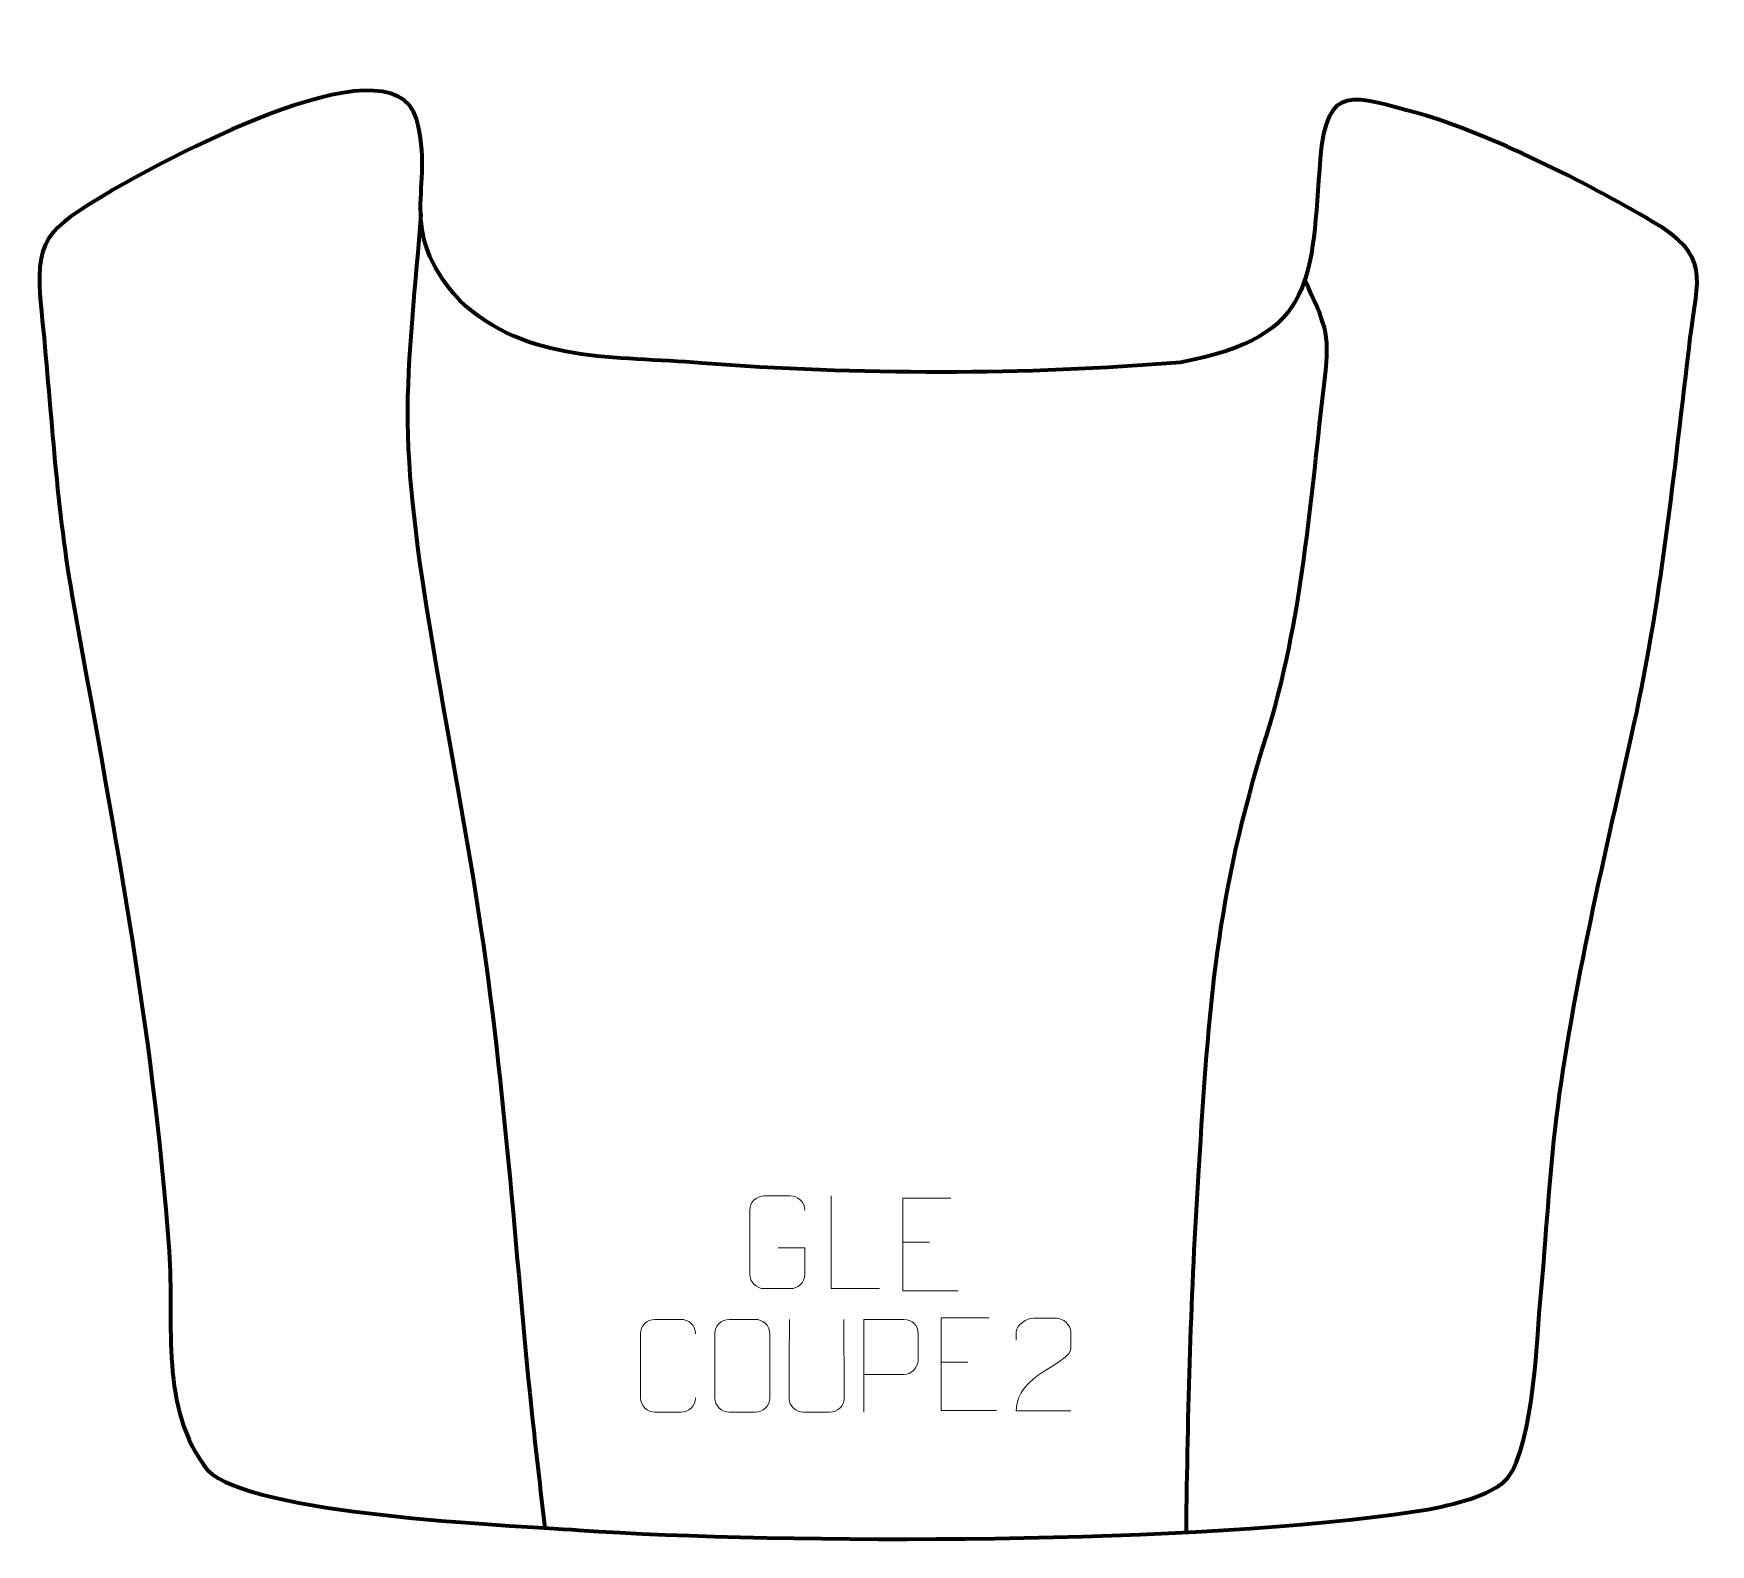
# Model space of a CAD drawing. Header units: millimetres. Extents: x 1095 to 1547, y 483 to 889.
import ezdxf

# ---------------------------------------------------------------- set-up
doc = ezdxf.new("R2010")
doc.units = ezdxf.units.MM
doc.header["$MEASUREMENT"] = 0
doc.layers.add('layer 2', color=7, linetype='Continuous')
doc.layers.add('layer 3', color=7, linetype='Continuous')

msp = doc.modelspace()

# ---------------------------------------------------------------- linework, layer by layer
at = {"layer": 'layer 2', "color": 142, "lineweight": 158}
for points, knots in [([(1199.7082, 840.7741), (1198.4671, 822.8235), (1195.9399, 802.5121), (1196.1551, 784.7586), (1196.1551, 784.7586), (1196.5953, 748.4585), (1208.438, 698.9074), (1215.9183, 648.5398), (1215.9183, 648.5398), (1223.1331, 599.9594), (1225.9212, 550.6005), (1230.216, 512.6237), (1230.216, 512.6237), (1231.1163, 504.6626), (1232.0169, 496.7013), (1232.9173, 488.74), (1232.9173, 488.74), (1232.9173, 488.74), (1233.0861, 487.2473), (1233.0861, 487.2473)], [0, 0, 0, 0, 0.16666667, 0.16666667, 0.16666667, 0.16666667, 0.33333333, 0.33333333, 0.33333333, 0.33333333, 0.5, 0.5, 0.5, 0.5, 0.66666667, 0.66666667, 0.66666667, 0.66666667, 1, 1, 1, 1]), ([(1405.835, 486.0911), (1406.2096, 519.2013), (1407.069, 550.4429), (1409.1849, 583.5219), (1409.1849, 583.5219), (1411.9414, 627.6652), (1413.8464, 657.3216), (1427.3289, 700.2005), (1427.3289, 700.2005), (1437.1788, 731.5267), (1439.2182, 764.0229), (1443.0768, 796.4415), (1443.0768, 796.4415), (1444.6699, 809.8264), (1443.0124, 811.1958), (1437.7391, 823.1185)], [0, 0, 0, 0, 0.2, 0.2, 0.2, 0.2, 0.4, 0.4, 0.4, 0.4, 0.6, 0.6, 0.6, 0.6, 1, 1, 1, 1])]:
    msp.add_open_spline(points, degree=3, knots=knots, dxfattribs=at)
at = {"layer": 'layer 2', "color": 250, "lineweight": 9}
for points, knots in [([(1295.9585, 562.6387), (1295.9585, 562.6387), (1303.1266, 562.6387), (1303.1266, 562.6387), (1303.1266, 562.6387), (1303.1266, 562.6387), (1303.1266, 555.4706), (1303.1266, 555.4706), (1303.1266, 555.4706), (1302.9869, 553.1472), (1301.3097, 551.6676), (1299.1619, 551.6568), (1299.1619, 551.6568), (1296.8301, 551.6572), (1294.4981, 551.6572), (1292.1666, 551.6568), (1292.1666, 551.6568), (1290.2417, 551.5514), (1288.2695, 553.4359), (1288.2807, 555.4532), (1288.2807, 555.4532), (1288.2811, 561.2233), (1288.2811, 566.993), (1288.2807, 572.7623), (1288.2807, 572.7623), (1288.2849, 574.9004), (1290.0317, 576.6196), (1292.184, 576.6062), (1292.184, 576.6062), (1294.5097, 576.6062), (1296.8358, 576.6062), (1299.1619, 576.6062), (1299.1619, 576.6062), (1301.1086, 576.6416), (1303.1, 575.1501), (1303.1266, 572.7124)], [0, 0, 0, 0, 0.1, 0.1, 0.1, 0.1, 0.2, 0.2, 0.2, 0.2, 0.3, 0.3, 0.3, 0.3, 0.4, 0.4, 0.4, 0.4, 0.5, 0.5, 0.5, 0.5, 0.6, 0.6, 0.6, 0.6, 0.7, 0.7, 0.7, 0.7, 0.8, 0.8, 0.8, 0.8, 1, 1, 1, 1]), ([(1323.1781, 551.6529), (1323.1781, 551.6529), (1310.229, 551.6529), (1310.229, 551.6529), (1310.229, 551.6529), (1310.229, 551.6529), (1310.229, 576.6065), (1310.229, 576.6065)], [0, 0, 0, 0, 0.33333333, 0.33333333, 0.33333333, 0.33333333, 1, 1, 1, 1]), ([(1342.4094, 576.0094), (1342.4094, 576.0094), (1329.5355, 576.0094), (1329.5355, 576.0094), (1329.5355, 576.0094), (1329.5355, 576.0094), (1329.5355, 551.0558), (1329.5355, 551.0558), (1329.5355, 551.0558), (1329.5355, 551.0558), (1344.4013, 551.0558), (1344.4013, 551.0558)], [0, 0, 0, 0, 0.25, 0.25, 0.25, 0.25, 0.5, 0.5, 0.5, 0.5, 1, 1, 1, 1]), ([(1273.7147, 522.2301), (1273.5749, 519.9067), (1271.8977, 518.4271), (1269.75, 518.4163), (1269.75, 518.4163), (1267.4181, 518.4167), (1265.0862, 518.4167), (1262.7547, 518.4163), (1262.7547, 518.4163), (1260.8297, 518.3109), (1258.8576, 520.1954), (1258.8688, 522.2127), (1258.8688, 522.2127), (1258.8692, 527.9828), (1258.8692, 533.7525), (1258.8688, 539.5218), (1258.8688, 539.5218), (1258.873, 541.6599), (1260.6197, 543.3791), (1262.7721, 543.3656), (1262.7721, 543.3656), (1265.0978, 543.3656), (1267.4239, 543.3656), (1269.75, 543.3656), (1269.75, 543.3656), (1271.6966, 543.4011), (1273.688, 541.9096), (1273.7147, 539.472)], [0, 0, 0, 0, 0.125, 0.125, 0.125, 0.125, 0.25, 0.25, 0.25, 0.25, 0.375, 0.375, 0.375, 0.375, 0.5, 0.5, 0.5, 0.5, 0.625, 0.625, 0.625, 0.625, 0.75, 0.75, 0.75, 0.75, 1, 1, 1, 1]), ([(1282.7721, 543.3656), (1285.0978, 543.3656), (1287.4239, 543.3656), (1289.75, 543.3656), (1289.75, 543.3656), (1291.6966, 543.4012), (1293.688, 541.9096), (1293.7147, 539.472), (1293.7147, 539.472), (1293.7143, 533.7251), (1293.7143, 527.9778), (1293.7147, 522.2301), (1293.7147, 522.2301), (1293.5749, 519.9067), (1291.8977, 518.4271), (1289.75, 518.4163), (1289.75, 518.4163), (1287.4181, 518.4167), (1285.0862, 518.4167), (1282.7547, 518.4163), (1282.7547, 518.4163), (1280.8297, 518.3109), (1278.8576, 520.1954), (1278.8688, 522.2127), (1278.8688, 522.2127), (1278.8691, 527.9828), (1278.8691, 533.7525), (1278.8688, 539.5218), (1278.8688, 539.5218), (1278.873, 541.6599), (1280.6197, 543.3791), (1282.7721, 543.3656)], [0, 0, 0, 0, 0.11111111, 0.11111111, 0.11111111, 0.11111111, 0.22222222, 0.22222222, 0.22222222, 0.22222222, 0.33333333, 0.33333333, 0.33333333, 0.33333333, 0.44444444, 0.44444444, 0.44444444, 0.44444444, 0.55555556, 0.55555556, 0.55555556, 0.55555556, 0.66666667, 0.66666667, 0.66666667, 0.66666667, 0.77777778, 0.77777778, 0.77777778, 0.77777778, 1, 1, 1, 1]), ([(1313.6189, 543.3701), (1313.6185, 537.8306), (1313.7143, 527.6288), (1313.7147, 522.0884), (1313.7147, 522.0884), (1313.5749, 519.8489), (1311.8977, 518.4227), (1309.75, 518.4122), (1309.75, 518.4122), (1307.4181, 518.4126), (1305.0862, 518.4126), (1302.7547, 518.4122), (1302.7547, 518.4122), (1300.8297, 518.3107), (1298.8576, 520.1272), (1298.8688, 522.0717), (1298.8688, 522.0717), (1298.8691, 527.6336), (1298.9645, 537.809), (1298.9641, 543.3701)], [0, 0, 0, 0, 0.16666667, 0.16666667, 0.16666667, 0.16666667, 0.33333333, 0.33333333, 0.33333333, 0.33333333, 0.5, 0.5, 0.5, 0.5, 0.66666667, 0.66666667, 0.66666667, 0.66666667, 1, 1, 1, 1]), ([(1318.9596, 518.4123), (1318.9596, 518.4123), (1318.9596, 543.3659), (1318.9596, 543.3659), (1318.9596, 543.3659), (1322.5546, 543.3659), (1326.1499, 543.3659), (1329.7453, 543.3659), (1329.7453, 543.3659), (1332.0705, 543.328), (1333.6279, 541.8379), (1333.6237, 539.4718), (1333.6237, 539.4718), (1333.6233, 537.4361), (1333.6233, 534.3768), (1333.6237, 532.3408), (1333.6237, 532.3408), (1333.6172, 530.4654), (1331.805, 528.5235), (1329.7954, 528.5044), (1329.7954, 528.5044), (1329.7954, 528.5044), (1318.9596, 528.5044), (1318.9596, 528.5044)], [0, 0, 0, 0, 0.14285714, 0.14285714, 0.14285714, 0.14285714, 0.28571429, 0.28571429, 0.28571429, 0.28571429, 0.42857143, 0.42857143, 0.42857143, 0.42857143, 0.57142857, 0.57142857, 0.57142857, 0.57142857, 0.71428571, 0.71428571, 0.71428571, 0.71428571, 1, 1, 1, 1]), ([(1352.7295, 543.7688), (1352.7295, 543.7688), (1339.8556, 543.7688), (1339.8556, 543.7688), (1339.8556, 543.7688), (1339.8556, 543.7688), (1339.8556, 518.8152), (1339.8556, 518.8152), (1339.8556, 518.8152), (1339.8556, 518.8152), (1354.7214, 518.8152), (1354.7214, 518.8152)], [0, 0, 0, 0, 0.25, 0.25, 0.25, 0.25, 0.5, 0.5, 0.5, 0.5, 1, 1, 1, 1]), ([(1374.7289, 518.729), (1369.8145, 518.7293), (1364.9001, 518.7293), (1359.986, 518.729), (1359.986, 518.729), (1359.986, 528.6613), (1374.637, 531.3025), (1374.7289, 535.6128), (1374.7289, 535.6128), (1374.7286, 537.0369), (1374.7286, 538.4606), (1374.7289, 539.8839), (1374.7289, 539.8839), (1374.712, 541.961), (1372.5892, 543.6858), (1370.9182, 543.7031), (1370.9182, 543.7031), (1368.845, 543.7027), (1366.7721, 543.7027), (1364.6997, 543.7031), (1364.6997, 543.7031), (1362.8776, 543.7196), (1360.0529, 541.9275), (1359.986, 539.8339), (1359.986, 539.8339), (1359.986, 539.8339), (1359.986, 537.7791), (1359.986, 537.7791)], [0, 0, 0, 0, 0.125, 0.125, 0.125, 0.125, 0.25, 0.25, 0.25, 0.25, 0.375, 0.375, 0.375, 0.375, 0.5, 0.5, 0.5, 0.5, 0.625, 0.625, 0.625, 0.625, 0.75, 0.75, 0.75, 0.75, 1, 1, 1, 1])]:
    msp.add_open_spline(points, degree=3, knots=knots, dxfattribs=at)
for points in [[(1329.5355, 564.1297), (1329.5355, 564.1297), (1336.7036, 564.1297), (1336.7036, 564.1297)], [(1339.8556, 531.8891), (1339.8556, 531.8891), (1347.0237, 531.8891), (1347.0237, 531.8891)]]:
    msp.add_open_spline(points, degree=3, dxfattribs=at)
at = {"layer": 'layer 3', "color": 242, "lineweight": 158}
msp.add_open_spline([(1097.6039, 814.6553), (1095.4778, 834.6139), (1099.0026, 836.5753), (1115.7379, 846.7107), (1115.7379, 846.7107), (1127.9087, 853.771), (1191.7948, 889.4676), (1198.583, 866.5415), (1198.583, 866.5415), (1203.8044, 847.1213), (1192.4445, 837.496), (1210.116, 817.6818), (1210.116, 817.6818), (1228.4437, 800.4554), (1251.9934, 802.7809), (1275.4316, 800.7465), (1275.4316, 800.7465), (1316.2773, 797.5864), (1363.4203, 797.4538), (1404.2242, 800.9705), (1404.2242, 800.9705), (1441.4214, 807.7934), (1439.287, 823.8407), (1441.8624, 855.7505), (1441.8624, 855.7505), (1443.5475, 876.629), (1450.8869, 872.5057), (1468.161, 868.0287), (1468.161, 868.0287), (1488.3266, 862.1702), (1513.1477, 849.5239), (1531.3576, 838.8336), (1531.3576, 838.8336), (1546.9249, 829.6948), (1543.5797, 823.8895), (1541.4881, 807.5644), (1541.4881, 807.5644), (1537.0267, 770.6086), (1533.7893, 736.5484), (1525.58, 699.9817), (1525.58, 699.9817), (1518.0404, 666.3453), (1509.0278, 628.4474), (1505.0875, 594.4105), (1505.0875, 594.4105), (1503.3535, 578.8505), (1502.5121, 562.6489), (1501.0107, 546.9112), (1501.0107, 546.9112), (1500.1511, 536.5875), (1498.8305, 505.4299), (1490.9507, 499.2564), (1490.9507, 499.2564), (1485.8503, 495.5421), (1477.2277, 493.1681), (1467.1702, 491.6324), (1467.1702, 491.6324), (1410.2959, 482.9484), (1297.8833, 482.8), (1242.2669, 486.6829), (1242.2669, 486.6829), (1222.8226, 487.989), (1154.3694, 490.8297), (1142.2968, 502.8206), (1142.2968, 502.8206), (1129.242, 519.367), (1133.3596, 542.133), (1131.9824, 561.7389), (1131.9824, 561.7389), (1127.6537, 622.339), (1116.335, 678.9977), (1105.806, 738.5227), (1105.806, 738.5227), (1101.3818, 763.5349), (1100.2233, 789.3767), (1097.6039, 814.6553)], degree=3, knots=[0, 0, 0, 0, 0.05, 0.05, 0.05, 0.05, 0.1, 0.1, 0.1, 0.1, 0.15, 0.15, 0.15, 0.15, 0.2, 0.2, 0.2, 0.2, 0.25, 0.25, 0.25, 0.25, 0.3, 0.3, 0.3, 0.3, 0.35, 0.35, 0.35, 0.35, 0.4, 0.4, 0.4, 0.4, 0.45, 0.45, 0.45, 0.45, 0.5, 0.5, 0.5, 0.5, 0.55, 0.55, 0.55, 0.55, 0.6, 0.6, 0.6, 0.6, 0.65, 0.65, 0.65, 0.65, 0.7, 0.7, 0.7, 0.7, 0.75, 0.75, 0.75, 0.75, 0.8, 0.8, 0.8, 0.8, 0.85, 0.85, 0.85, 0.85, 0.9, 0.9, 0.9, 0.9, 1, 1, 1, 1], dxfattribs=at)

doc.saveas('drawing.dxf')
